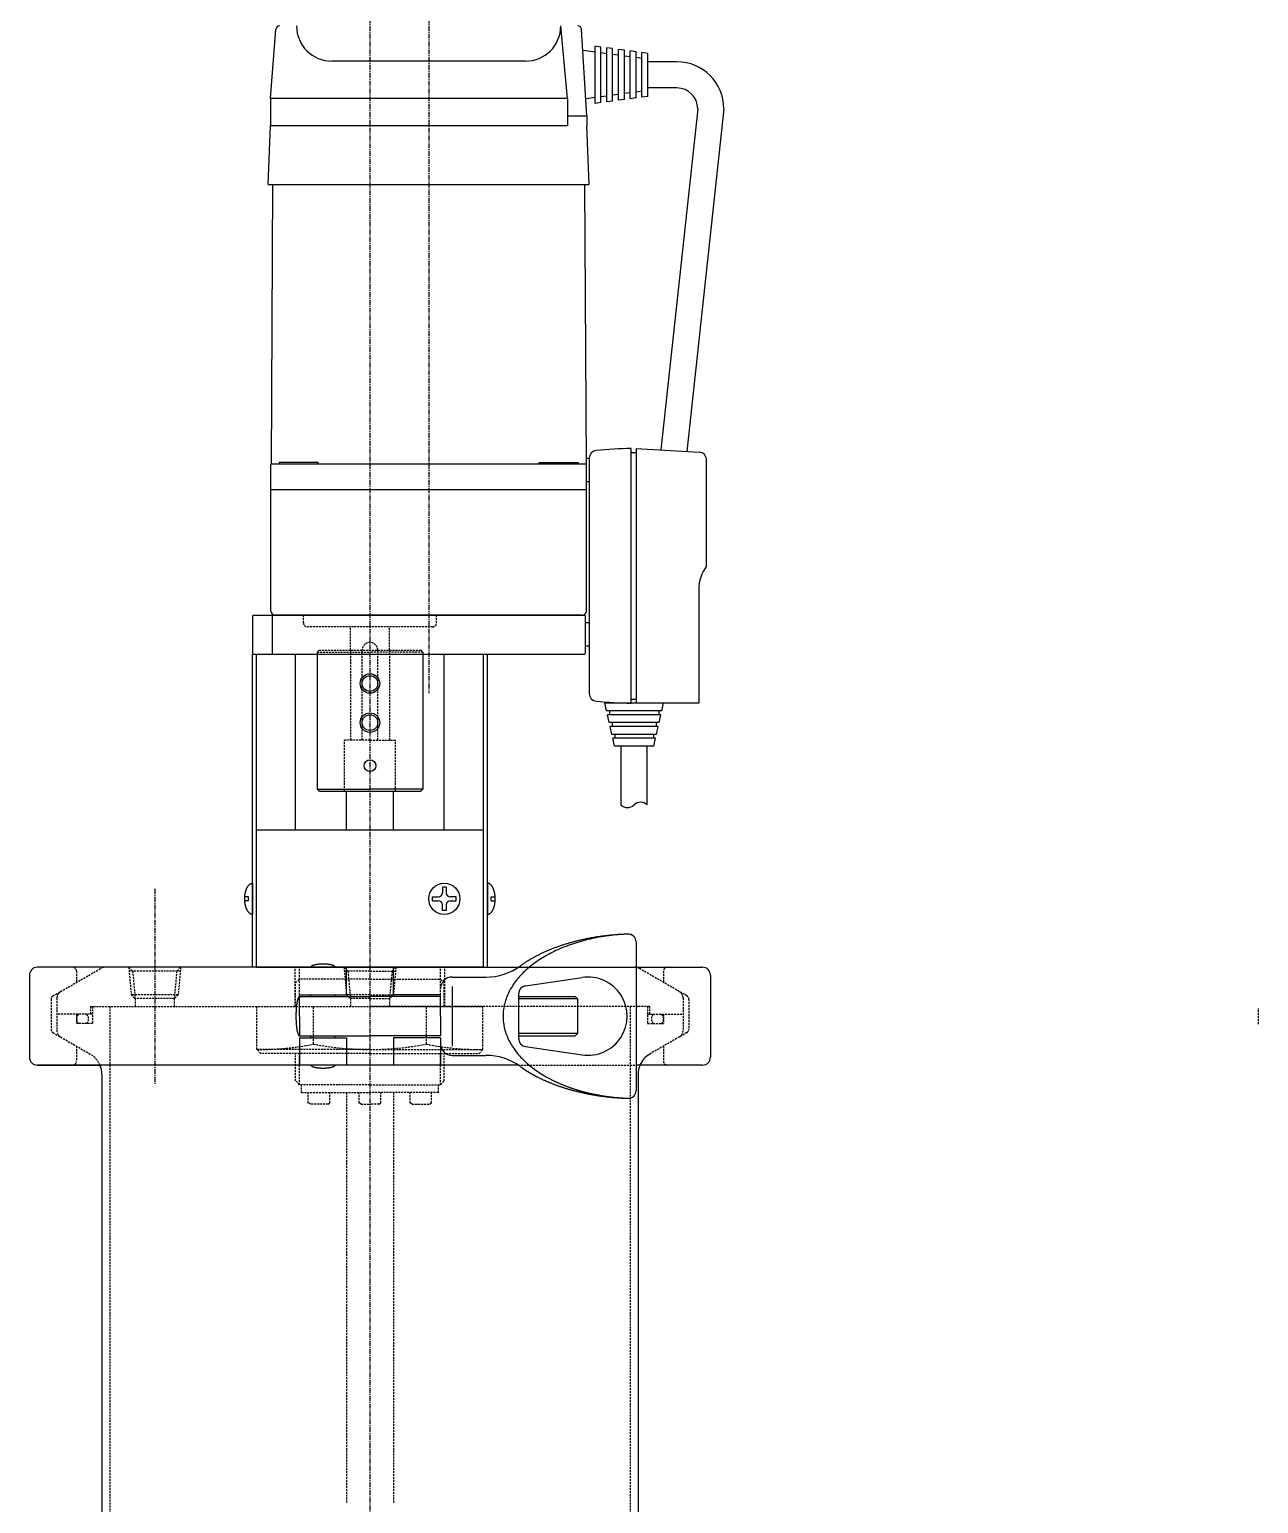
# Model space of a CAD drawing. Extents: x 249 to 1051, y 18 to 996.
# Drawn here: x 329.5 to 643.5, y 288.5 to 665.1 of the extents above; entities that cross this region are included whole.
import ezdxf

# ---------------------------------------------------------------- set-up
doc = ezdxf.new("R2010")
doc.units = 0
doc.linetypes.add('CENTER', pattern=[2, 1.25, -0.25, 0.25, -0.25])
doc.linetypes.add('DASHED', pattern=[0.75, 0.5, -0.25])
doc.layers.get('0').update_dxf_attribs({"linetype": 'CONTINUOUS'})
doc.layers.add('CENTER', color=1, linetype='CENTER')

msp = doc.modelspace()

# ---------------------------------------------------------------- linework, layer by layer
at = {"color": 7, "linetype": 'CONTINUOUS'}
for p, q in [((391.1, 647.52), (392.43, 665.09)), ((467, 647.52), (465.25, 666.02)), ((471.9, 643.02), (470.57, 665.09)), ((474, 659.32), (470.98, 659.72)), ((475.5, 660.62), (474, 660.82)), ((474, 646.22), (474, 660.82)), ((475.5, 646.42), (475.5, 660.62)), ((476.99, 658.92), (475.5, 659.12)), ((478.5, 660.22), (477, 660.42)), ((477, 646.62), (477, 660.42)), ((478.5, 646.82), (478.5, 660.22)), ((480, 647.02), (480, 660.02)), ((481.5, 659.82), (480, 660.02)), ((481.5, 647.22), (481.5, 659.82)), ((484.5, 659.42), (483, 659.62)), ((483, 647.42), (483, 659.62)), ((484.5, 647.62), (484.5, 659.42)), ((487.5, 659.02), (486, 659.22)), ((486, 647.82), (486, 659.22)), ((456.25, 657.02), (406.75, 657.02)), ((480, 658.52), (478.5, 658.72)), ((483, 658.12), (481.5, 658.32)), ((486, 657.72), (484.5, 657.92)), ((487.5, 648.02), (487.5, 659.02)), ((494.93, 656.87), (487.5, 656.87)), ((476.99, 648.11), (475.5, 647.92)), ((480, 648.52), (478.5, 648.32)), ((483, 648.92), (481.5, 648.72)), ((486, 649.32), (484.5, 649.12)), ((487.5, 648.02), (486, 647.82)), ((494.93, 650.17), (487.5, 650.17)), ((391.1, 647.52), (391.1, 640.52)), ((467, 647.52), (391.1, 647.52)), ((467, 647.52), (467, 640.52)), ((474, 647.72), (471.91, 647.44)), ((475.5, 646.42), (474, 646.22)), ((478.5, 646.82), (477, 646.62)), ((481.5, 647.22), (480, 647.02)), ((484.5, 647.62), (483, 647.42)), ((500.23, 644.87), (490.78, 557.69)), ((506.93, 644.87), (497.44, 557.32)), ((390.5, 625.52), (391.1, 640.52)), ((467, 640.52), (391.1, 640.52)), ((467, 643.02), (471.9, 643.02)), ((471.9, 643.02), (471.9, 640.52)), ((472.5, 625.52), (471.9, 640.52)), ((390.5, 625.52), (472.5, 625.52)), ((391.3, 554.02), (391.7, 625.52)), ((471.3, 625.52), (471.7, 554.02)), ((483.25, 493.02), (483.25, 558.02)), ((484.5, 558.02), (500.61, 557.13)), ((484.5, 558.02), (484.5, 493.02)), ((391.2, 516.52), (391.2, 554.02)), ((471.8, 554.02), (391.2, 554.02)), ((393.27, 554.52), (393.27, 554.02)), ((403.27, 554.52), (393.27, 554.52)), ((403.27, 554.02), (403.27, 554.52)), ((459.73, 554.02), (459.73, 554.52)), ((459.73, 554.52), (469.73, 554.52)), ((469.73, 554.52), (469.73, 554.02)), ((472.5, 555.52), (471.69, 555.52)), ((471.8, 516.52), (471.8, 554.02)), ((472.5, 555.56), (472.5, 495.48)), ((483.25, 557.03), (484.5, 557.03)), ((502.5, 528.02), (502.5, 555.13)), ((471.8, 547.52), (391.2, 547.52)), ((472.5, 549.52), (471.8, 549.52)), ((500.5, 522.02), (500.5, 493.02)), ((386.5, 515.32), (386.7, 515.52)), ((386.5, 515.32), (386.5, 505.72)), ((386.7, 515.52), (471.3, 515.52)), ((391.7, 515.52), (391.5, 515.32)), ((391.5, 515.32), (391.5, 505.72)), ((470.8, 515.52), (392.2, 515.52)), ((471.3, 515.52), (471.5, 515.32)), ((471.5, 515.32), (471.5, 505.72)), ((472.5, 513.52), (471.5, 513.52)), ((386.5, 505.72), (386.7, 505.52)), ((386.5, 505.52), (387.5, 505.52)), ((386.5, 425.52), (386.5, 505.52)), ((386.7, 505.52), (471.3, 505.52)), ((387.5, 460.52), (387.5, 505.52)), ((387.5, 505.52), (445.5, 505.52)), ((387.5, 425.52), (387.5, 505.52)), ((391.5, 505.72), (391.7, 505.52)), ((397.5, 460.52), (397.5, 505.52)), ((403, 506.02), (403, 471.02)), ((430, 506.02), (430, 471.02)), ((435.5, 460.52), (435.5, 505.52)), ((445.5, 460.52), (445.5, 505.52)), ((445.5, 425.52), (445.5, 505.52)), ((446.5, 425.52), (446.5, 505.52)), ((471.5, 505.72), (471.3, 505.52)), ((472.5, 507.52), (471.5, 507.52)), ((483.25, 494.02), (484.5, 494.02)), ((476.96, 491.02), (476.5, 493.02)), ((500.5, 493.02), (476.5, 493.02)), ((491.05, 491.02), (476.96, 491.02)), ((477.64, 488.02), (477.18, 490.02)), ((490.82, 490.02), (477.18, 490.02)), ((477.7, 491.02), (477.7, 490.02)), ((478.5, 493.02), (478.5, 493.16)), ((490.31, 491.02), (490.31, 490.02)), ((490.36, 488.02), (490.82, 490.02)), ((491.05, 491.02), (491.5, 493.02)), ((490.36, 488.02), (477.64, 488.02)), ((478.32, 485.02), (477.86, 487.02)), ((490.14, 487.02), (477.86, 487.02)), ((478.38, 488.02), (478.38, 487.02)), ((489.62, 488.02), (489.62, 487.02)), ((489.68, 485.02), (490.14, 487.02)), ((489.68, 485.02), (478.32, 485.02)), ((479, 482.02), (478.55, 484.02)), ((489.46, 484.02), (478.55, 484.02)), ((479.06, 485.02), (479.06, 484.02)), ((488.94, 485.02), (488.94, 484.02)), ((489, 482.02), (489.46, 484.02)), ((489, 482.02), (479, 482.02)), ((480.65, 467.02), (480.65, 482.02)), ((487.35, 467.02), (487.35, 482.02)), ((403, 471.02), (403.5, 470.52)), ((403, 471.02), (416.5, 471.02)), ((430, 471.02), (416.5, 471.02)), ((430, 471.02), (429.5, 470.52)), ((403.5, 470.52), (429.5, 470.52)), ((410.5, 460.52), (410.5, 470.52)), ((422.5, 460.52), (422.5, 470.52)), ((445.5, 460.52), (387.5, 460.52)), ((386.5, 447), (386.5, 439.03)), ((436, 446.02), (435, 446.02)), ((435, 446.02), (435, 444.52)), ((436, 446.02), (436, 444.52)), ((446.5, 447), (446.5, 439.03)), ((385.5, 443.52), (384.52, 443.52)), ((385.5, 442.52), (384.52, 442.52)), ((385.5, 442.52), (385.5, 443.52)), ((432.5, 442.52), (432.5, 443.52)), ((432.5, 443.52), (434, 443.52)), ((432.5, 442.52), (434, 442.52)), ((435, 440.02), (435, 441.52)), ((436, 441.52), (436, 440.02)), ((438.5, 443.52), (437, 443.52)), ((437, 442.52), (438.5, 442.52)), ((438.5, 442.52), (438.5, 443.52)), ((447.5, 443.52), (448.49, 443.52)), ((447.5, 442.52), (447.5, 443.52)), ((447.5, 442.52), (448.49, 442.52)), ((436, 440.02), (435, 440.02)), ((484.5, 431.98), (484.5, 397.52)), ((329.5, 423.52), (329.5, 402.52)), ((340.5, 425.52), (331.5, 425.52)), ((416.5, 425.52), (331.5, 425.52)), ((348.73, 425.52), (340.5, 425.52)), ((387.5, 425.52), (384.5, 425.52)), ((387.5, 425.52), (445.5, 425.52)), ((445.5, 425.52), (387.5, 425.52)), ((397.5, 425.52), (435.5, 425.52)), ((410.5, 418.52), (410.5, 425.52)), ((416.5, 425.52), (501.5, 425.52)), ((422.5, 418.52), (422.5, 425.52)), ((437.5, 423.02), (446.12, 423.02)), ((445.5, 425.52), (448.5, 425.52)), ((456.21, 420.77), (470.7, 422.9)), ((484.27, 425.52), (492.5, 425.52)), ((492.5, 425.52), (501.5, 425.52)), ((503.5, 423.52), (503.5, 402.52)), ((398.5, 418.52), (410.5, 418.52)), ((401.4, 418.52), (401.4, 418.02)), ((401.4, 418.52), (401.4, 418.27)), ((401.4, 418.52), (401.4, 418.02)), ((407.6, 418.52), (407.6, 418.02)), ((434.5, 418.52), (422.5, 418.52)), ((437.5, 420.63), (437.5, 405.4)), ((454.5, 407.24), (454.5, 418.79)), ((398.5, 418.02), (416.5, 418.02)), ((398.5, 413.02), (398.5, 418.02)), ((434.5, 418.02), (416.5, 418.02)), ((434.5, 413.02), (434.5, 418.02)), ((454.5, 418.02), (468.95, 418.02)), ((469.5, 417.47), (454.5, 417.47)), ((468.95, 418.02), (469.5, 417.47)), ((469.5, 417.47), (469.5, 408.57)), ((398.5, 413.02), (398.5, 408.02)), ((434.5, 413.02), (434.5, 408.02)), ((398.5, 408.02), (416.5, 408.02)), ((398.5, 407.52), (410.5, 407.52)), ((398.5, 407.52), (398.5, 400.52)), ((401.4, 407.52), (401.4, 408.02)), ((401.4, 407.52), (401.4, 408.02)), ((401.4, 407.52), (401.4, 407.77)), ((407.6, 407.52), (407.6, 408.02)), ((410.5, 407.52), (410.5, 400.52)), ((434.5, 408.02), (416.5, 408.02)), ((422.5, 407.52), (422.5, 400.52)), ((434.5, 407.52), (422.5, 407.52)), ((434.5, 407.52), (434.5, 400.52)), ((469.5, 408.57), (454.5, 408.57)), ((454.5, 408.02), (468.95, 408.02)), ((468.95, 408.02), (469.5, 408.57)), ((437.5, 403.02), (446.12, 403.02)), ((456.21, 405.27), (470.7, 403.14)), ((331.5, 400.52), (340.5, 400.52)), ((416.5, 400.52), (331.5, 400.52)), ((340.5, 400.52), (348, 400.52)), ((454.41, 400.52), (416.5, 400.52)), ((501.5, 400.52), (484.5, 400.52)), ((348, 398.16), (348, 231.83)), ((484.5, 397.52), (484.5, 394.05)), ((485, 398.16), (485, 231.83))]:
    msp.add_line(p, q, dxfattribs=at)
at = {"color": 3, "linetype": 'DASHED'}
for p, q in [((399.5, 513.52), (399.5, 515.52)), ((432.5, 512.52), (400.5, 512.52)), ((411.5, 506.52), (411.5, 512.52)), ((421.5, 506.52), (421.5, 512.52)), ((433.5, 513.52), (433.5, 515.52)), ((403.5, 506.52), (403, 506.02)), ((403, 506.02), (416.5, 506.02)), ((403.5, 506.52), (429.5, 506.52)), ((411.5, 506.52), (411.5, 483.52)), ((414.5, 483.52), (414.5, 506.52)), ((430, 506.02), (416.5, 506.02)), ((418.5, 483.52), (418.5, 506.52)), ((421.5, 506.52), (421.5, 483.52)), ((429.5, 506.52), (430, 506.02)), ((416.5, 483.52), (410, 483.52)), ((410, 470.52), (410, 483.52)), ((416.5, 483.52), (423, 483.52)), ((423, 470.52), (423, 483.52)), ((335.5, 418.19), (347.73, 425.25)), ((341.5, 424.52), (341.5, 421.65)), ((354.87, 425.52), (355.87, 424.52)), ((354.87, 425.52), (355.5, 418.52)), ((368.04, 424.52), (354.96, 424.52)), ((355.87, 424.52), (356.5, 417.52)), ((367.13, 424.52), (366.5, 417.52)), ((368.13, 425.52), (367.13, 424.52)), ((368.13, 425.52), (367.5, 418.52)), ((397.4, 415.52), (397.4, 425.52)), ((397.5, 421.52), (398.5, 422.52)), ((398.5, 415.52), (398.5, 425.52)), ((398.5, 418.52), (398.5, 425.52)), ((416.5, 422.52), (398.5, 422.52)), ((409.88, 425.52), (410.5, 418.52)), ((409.88, 425.52), (410.88, 424.52)), ((416.5, 424.52), (409.96, 424.52)), ((410.88, 424.52), (411.5, 417.52)), ((416.5, 424.52), (423.04, 424.52)), ((416.5, 422.52), (434.5, 422.52)), ((422.13, 424.52), (421.5, 417.52)), ((423.13, 425.52), (422.13, 424.52)), ((423.13, 425.52), (422.5, 418.52)), ((434.5, 415.52), (434.5, 425.52)), ((434.5, 418.52), (434.5, 425.52)), ((434.5, 415.52), (434.5, 425.52)), ((435.5, 421.52), (434.5, 422.52)), ((435.6, 415.52), (435.6, 425.52)), ((497.5, 418.19), (485.27, 425.25)), ((491.5, 424.52), (491.5, 421.65)), ((367.5, 418.52), (355.5, 418.52)), ((355.5, 418.52), (356.5, 417.52)), ((367.5, 418.52), (366.5, 417.52)), ((397.5, 415.52), (397.5, 421.52)), ((416.5, 418.52), (410.5, 418.52)), ((410.5, 418.52), (411.5, 417.52)), ((416.5, 418.52), (422.5, 418.52)), ((422.5, 418.52), (421.5, 417.52)), ((435.5, 415.52), (435.5, 421.52)), ((335, 417.32), (335, 409.71)), ((336.5, 417.61), (336.5, 409.42)), ((345.1, 415.52), (345.1, 413.52)), ((345.1, 415.52), (416.5, 415.52)), ((345.6, 415.52), (345.6, 411.12)), ((350, 415.52), (350, 203.32)), ((366.5, 417.52), (356.5, 417.52)), ((356.5, 417.52), (356.5, 415.52)), ((366.5, 417.52), (366.5, 415.52)), ((387.63, 404.52), (387.63, 415.52)), ((402.07, 405.89), (402.07, 415.52)), ((411.5, 417.52), (411.5, 415.52)), ((416.5, 417.52), (411.5, 417.52)), ((416.5, 417.52), (421.5, 417.52)), ((416.5, 415.52), (445.37, 415.52)), ((487.9, 415.52), (416.5, 415.52)), ((421.5, 417.52), (421.5, 415.52)), ((430.93, 405.89), (430.93, 415.52)), ((445.37, 404.52), (445.37, 415.52)), ((483, 415.52), (483, 203.32)), ((487.4, 415.52), (487.4, 411.12)), ((487.9, 415.52), (487.9, 413.52)), ((496.5, 417.61), (496.5, 409.42)), ((498, 417.32), (498, 409.71)), ((643.53, 411.02), (643.53, 415.02)), ((643.53, 411.02), (643.53, 415.02)), ((345.6, 413.52), (336.5, 413.52)), ((341.5, 413.52), (341.5, 411.12)), ((345.6, 411.12), (341.5, 411.12)), ((487.4, 413.52), (496.5, 413.52)), ((487.4, 411.12), (491.5, 411.12)), ((491.5, 413.52), (491.5, 411.12)), ((335.5, 408.84), (345, 403.36)), ((497.5, 408.84), (488, 403.36)), ((341.5, 405.38), (341.5, 401.52)), ((416.5, 404.52), (387.63, 404.52)), ((388.63, 403.52), (387.63, 404.52)), ((416.5, 403.52), (388.63, 403.52)), ((397.5, 396.52), (397.5, 403.52)), ((398.5, 395.52), (398.5, 403.52)), ((416.5, 404.52), (445.37, 404.52)), ((416.5, 403.52), (444.37, 403.52)), ((434.5, 395.52), (434.5, 403.52)), ((435.5, 396.52), (435.5, 403.52)), ((444.37, 403.52), (445.37, 404.52)), ((491.5, 405.38), (491.5, 401.52)), ((454.41, 400.52), (484.5, 400.52)), ((398.5, 395.52), (397.5, 396.52)), ((398.5, 395.52), (397.5, 396.52)), ((416.5, 395.52), (398.5, 395.52)), ((399, 393.52), (399, 395.52)), ((416.5, 395.52), (434.5, 395.52)), ((434, 393.52), (434, 395.52)), ((434.5, 395.52), (435.5, 396.52)), ((434.5, 395.52), (435.5, 396.52)), ((399, 393.52), (416.5, 393.52)), ((400.75, 390.82), (400.75, 393.52)), ((406.25, 390.82), (406.25, 393.52)), ((410.5, 393.52), (410.5, 288.52)), ((413.75, 390.82), (413.75, 393.52)), ((434, 393.52), (416.5, 393.52)), ((419.25, 390.82), (419.25, 393.52)), ((422.5, 393.52), (422.5, 288.52)), ((426.75, 390.82), (426.75, 393.52)), ((432.25, 390.82), (432.25, 393.52)), ((401.27, 390.52), (400.75, 390.82)), ((405.73, 390.52), (401.27, 390.52)), ((405.73, 390.52), (406.25, 390.82)), ((414.27, 390.52), (413.75, 390.82)), ((414.27, 390.52), (416.5, 390.52)), ((418.73, 390.52), (416.5, 390.52)), ((418.73, 390.52), (419.25, 390.82)), ((427.27, 390.52), (426.75, 390.82)), ((427.27, 390.52), (431.73, 390.52)), ((431.73, 390.52), (432.25, 390.82))]:
    msp.add_line(p, q, dxfattribs=at)
at = {"color": 7, "linetype": 'CONTINUOUS'}
for points in [[(386.5, 439.03, 0), (386.45, 439.03, 0), (386.4, 439.04, 0), (386.35, 439.04, 0), (386.31, 439.05, 0), (386.26, 439.06, 0), (386.21, 439.08, 0), (386.16, 439.09, 0), (386.11, 439.11, 0), (386.06, 439.13, 0), (386.01, 439.15, 0), (385.97, 439.18, 0), (385.92, 439.2, 0), (385.87, 439.23, 0), (385.83, 439.27, 0), (385.78, 439.3, 0), (385.74, 439.34, 0), (385.69, 439.37, 0), (385.65, 439.42, 0), (385.6, 439.46, 0), (385.56, 439.5, 0), (385.51, 439.55, 0), (385.47, 439.6, 0), (385.43, 439.65, 0), (385.39, 439.7, 0), (385.35, 439.76, 0), (385.31, 439.82, 0), (385.27, 439.88, 0), (385.23, 439.94, 0), (385.19, 440, 0), (385.16, 440.06, 0), (385.12, 440.13, 0), (385.09, 440.2, 0), (385.05, 440.27, 0), (385.02, 440.34, 0), (384.99, 440.41, 0), (384.95, 440.49, 0), (384.92, 440.57, 0), (384.89, 440.64, 0), (384.87, 440.72, 0), (384.84, 440.8, 0), (384.81, 440.88, 0), (384.79, 440.97, 0), (384.76, 441.05, 0), (384.74, 441.14, 0), (384.71, 441.23, 0), (384.69, 441.31, 0), (384.67, 441.4, 0), (384.65, 441.49, 0), (384.63, 441.58, 0), (384.62, 441.67, 0), (384.6, 441.77, 0), (384.59, 441.86, 0), (384.57, 441.95, 0), (384.56, 442.05, 0), (384.55, 442.14, 0), (384.54, 442.24, 0), (384.53, 442.33, 0), (384.52, 442.43, 0), (384.52, 442.53, 0), (384.51, 442.63, 0), (384.51, 442.72, 0), (384.5, 442.82, 0), (384.5, 442.92, 0), (384.5, 443.02, 0), (384.5, 443.11, 0), (384.5, 443.21, 0), (384.51, 443.31, 0), (384.51, 443.41, 0), (384.52, 443.5, 0), (384.52, 443.6, 0), (384.53, 443.7, 0), (384.54, 443.79, 0), (384.55, 443.89, 0), (384.56, 443.98, 0), (384.57, 444.08, 0), (384.59, 444.17, 0), (384.6, 444.27, 0), (384.62, 444.36, 0), (384.63, 444.45, 0), (384.65, 444.54, 0), (384.67, 444.63, 0), (384.69, 444.72, 0), (384.71, 444.81, 0), (384.74, 444.89, 0), (384.76, 444.98, 0), (384.79, 445.06, 0), (384.81, 445.15, 0), (384.84, 445.23, 0), (384.87, 445.31, 0), (384.89, 445.39, 0), (384.92, 445.47, 0), (384.95, 445.54, 0), (384.99, 445.62, 0), (385.02, 445.69, 0), (385.05, 445.76, 0), (385.09, 445.83, 0), (385.12, 445.9, 0), (385.16, 445.97, 0), (385.19, 446.03, 0), (385.23, 446.1, 0), (385.27, 446.16, 0), (385.31, 446.22, 0), (385.35, 446.27, 0), (385.39, 446.33, 0), (385.43, 446.38, 0), (385.47, 446.43, 0), (385.51, 446.48, 0), (385.56, 446.53, 0), (385.6, 446.57, 0), (385.65, 446.62, 0), (385.69, 446.66, 0), (385.74, 446.7, 0), (385.78, 446.73, 0), (385.83, 446.77, 0), (385.87, 446.8, 0), (385.92, 446.83, 0), (385.97, 446.86, 0), (386.01, 446.88, 0), (386.06, 446.9, 0), (386.11, 446.92, 0), (386.16, 446.94, 0), (386.21, 446.96, 0), (386.26, 446.97, 0), (386.31, 446.98, 0), (386.35, 446.99, 0), (386.4, 446.99, 0), (386.45, 447, 0), (386.5, 447, 0)], [(446.5, 439.03, 0), (446.55, 439.03, 0), (446.6, 439.04, 0), (446.65, 439.04, 0), (446.7, 439.05, 0), (446.75, 439.06, 0), (446.79, 439.08, 0), (446.84, 439.09, 0), (446.89, 439.11, 0), (446.94, 439.13, 0), (446.99, 439.15, 0), (447.03, 439.18, 0), (447.08, 439.2, 0), (447.13, 439.23, 0), (447.18, 439.27, 0), (447.22, 439.3, 0), (447.27, 439.34, 0), (447.31, 439.37, 0), (447.36, 439.42, 0), (447.4, 439.46, 0), (447.44, 439.5, 0), (447.49, 439.55, 0), (447.53, 439.6, 0), (447.57, 439.65, 0), (447.61, 439.7, 0), (447.65, 439.76, 0), (447.69, 439.82, 0), (447.73, 439.88, 0), (447.77, 439.94, 0), (447.81, 440, 0), (447.84, 440.06, 0), (447.88, 440.13, 0), (447.92, 440.2, 0), (447.95, 440.27, 0), (447.98, 440.34, 0), (448.01, 440.41, 0), (448.05, 440.49, 0), (448.08, 440.57, 0), (448.11, 440.64, 0), (448.14, 440.72, 0), (448.16, 440.8, 0), (448.19, 440.88, 0), (448.22, 440.97, 0), (448.24, 441.05, 0), (448.26, 441.14, 0), (448.29, 441.23, 0), (448.31, 441.31, 0), (448.33, 441.4, 0), (448.35, 441.49, 0), (448.37, 441.58, 0), (448.38, 441.67, 0), (448.4, 441.77, 0), (448.42, 441.86, 0), (448.43, 441.95, 0), (448.44, 442.05, 0), (448.45, 442.14, 0), (448.46, 442.24, 0), (448.47, 442.33, 0), (448.48, 442.43, 0), (448.49, 442.53, 0), (448.49, 442.63, 0), (448.5, 442.72, 0), (448.5, 442.82, 0), (448.5, 442.92, 0), (448.5, 443.02, 0), (448.5, 443.11, 0), (448.5, 443.21, 0), (448.5, 443.31, 0), (448.49, 443.41, 0), (448.49, 443.5, 0), (448.48, 443.6, 0), (448.47, 443.7, 0), (448.46, 443.79, 0), (448.45, 443.89, 0), (448.44, 443.98, 0), (448.43, 444.08, 0), (448.42, 444.17, 0), (448.4, 444.27, 0), (448.38, 444.36, 0), (448.37, 444.45, 0), (448.35, 444.54, 0), (448.33, 444.63, 0), (448.31, 444.72, 0), (448.29, 444.81, 0), (448.26, 444.89, 0), (448.24, 444.98, 0), (448.22, 445.06, 0), (448.19, 445.15, 0), (448.16, 445.23, 0), (448.14, 445.31, 0), (448.11, 445.39, 0), (448.08, 445.47, 0), (448.05, 445.54, 0), (448.01, 445.62, 0), (447.98, 445.69, 0), (447.95, 445.76, 0), (447.92, 445.83, 0), (447.88, 445.9, 0), (447.84, 445.97, 0), (447.81, 446.03, 0), (447.77, 446.1, 0), (447.73, 446.16, 0), (447.69, 446.22, 0), (447.65, 446.27, 0), (447.61, 446.33, 0), (447.57, 446.38, 0), (447.53, 446.43, 0), (447.49, 446.48, 0), (447.44, 446.53, 0), (447.4, 446.57, 0), (447.36, 446.62, 0), (447.31, 446.66, 0), (447.27, 446.7, 0), (447.22, 446.73, 0), (447.18, 446.77, 0), (447.13, 446.8, 0), (447.08, 446.83, 0), (447.03, 446.86, 0), (446.99, 446.88, 0), (446.94, 446.9, 0), (446.89, 446.92, 0), (446.84, 446.94, 0), (446.79, 446.96, 0), (446.75, 446.97, 0), (446.7, 446.98, 0), (446.65, 446.99, 0), (446.6, 446.99, 0), (446.55, 447, 0), (446.5, 447, 0)], [(482.43, 433.98, 0), (481.81, 433.95, 0), (481.19, 433.92, 0), (480.57, 433.88, 0), (479.95, 433.83, 0), (479.34, 433.77, 0), (478.72, 433.71, 0), (478.11, 433.64, 0), (477.5, 433.57, 0), (476.89, 433.48, 0), (476.29, 433.39, 0), (475.69, 433.3, 0), (475.09, 433.2, 0), (474.49, 433.09, 0), (473.9, 432.97, 0), (473.31, 432.85, 0), (472.73, 432.72, 0), (472.15, 432.58, 0), (471.57, 432.44, 0), (471, 432.29, 0), (470.43, 432.13, 0), (469.87, 431.97, 0), (469.31, 431.8, 0), (468.75, 431.63, 0), (468.21, 431.45, 0), (467.66, 431.26, 0), (467.13, 431.07, 0), (466.59, 430.87, 0), (466.07, 430.66, 0), (465.55, 430.45, 0), (465.04, 430.24, 0), (464.53, 430.01, 0), (464.03, 429.78, 0), (463.54, 429.55, 0), (463.05, 429.31, 0), (462.57, 429.07, 0), (462.1, 428.82, 0), (461.64, 428.56, 0), (461.18, 428.3, 0), (460.73, 428.03, 0), (460.29, 427.76, 0), (459.86, 427.49, 0), (459.44, 427.21, 0), (459.02, 426.92, 0), (458.61, 426.63, 0), (458.21, 426.34, 0), (457.82, 426.04, 0), (457.44, 425.73, 0), (457.07, 425.43, 0), (456.71, 425.11, 0), (456.36, 424.8, 0), (456.01, 424.48, 0), (455.68, 424.16, 0), (455.35, 423.83, 0), (455.04, 423.5, 0), (454.73, 423.16, 0), (454.44, 422.82, 0), (454.15, 422.48, 0), (453.88, 422.14, 0), (453.61, 421.79, 0), (453.36, 421.44, 0), (453.11, 421.09, 0), (452.88, 420.73, 0), (452.66, 420.38, 0), (452.44, 420.01, 0), (452.24, 419.65, 0), (452.05, 419.29, 0), (451.87, 418.92, 0), (451.7, 418.55, 0), (451.54, 418.18, 0), (451.4, 417.8, 0), (451.26, 417.43, 0), (451.13, 417.05, 0), (451.02, 416.68, 0), (450.92, 416.3, 0), (450.83, 415.92, 0), (450.75, 415.54, 0), (450.68, 415.16, 0), (450.62, 414.77, 0), (450.57, 414.39, 0), (450.54, 414.01, 0), (450.51, 413.62, 0), (450.5, 413.24, 0), (450.5, 412.86, 0), (450.51, 412.47, 0), (450.53, 412.09, 0), (450.57, 411.71, 0), (450.61, 411.32, 0), (450.67, 410.94, 0), (450.73, 410.56, 0), (450.81, 410.18, 0), (450.9, 409.8, 0), (451, 409.42, 0), (451.11, 409.04, 0), (451.24, 408.67, 0), (451.37, 408.29, 0), (451.52, 407.92, 0), (451.68, 407.55, 0), (451.84, 407.18, 0), (452.02, 406.81, 0), (452.21, 406.44, 0), (452.41, 406.08, 0), (452.62, 405.72, 0), (452.84, 405.36, 0), (453.07, 405, 0), (453.32, 404.65, 0), (453.57, 404.3, 0), (453.83, 403.95, 0), (454.11, 403.61, 0), (454.39, 403.26, 0), (454.68, 402.93, 0), (454.99, 402.59, 0), (455.3, 402.26, 0), (455.62, 401.93, 0), (455.96, 401.61, 0), (456.3, 401.29, 0), (456.65, 400.97, 0), (457.01, 400.66, 0), (457.38, 400.35, 0), (457.76, 400.05, 0), (458.15, 399.75, 0), (458.55, 399.45, 0), (458.95, 399.16, 0), (459.37, 398.87, 0), (459.79, 398.59, 0), (460.22, 398.32, 0), (460.66, 398.05, 0), (461.11, 397.78, 0), (461.56, 397.52, 0)], [(482.44, 433.99, 0), (482.19, 433.98, 0), (481.94, 433.97, 0), (481.69, 433.96, 0), (481.44, 433.95, 0), (481.19, 433.93, 0), (480.94, 433.92, 0), (480.69, 433.91, 0), (480.44, 433.89, 0), (480.19, 433.88, 0), (479.94, 433.86, 0), (479.7, 433.84, 0), (479.45, 433.82, 0), (479.2, 433.8, 0), (478.95, 433.78, 0), (478.7, 433.76, 0), (478.46, 433.74, 0), (478.21, 433.72, 0), (477.96, 433.69, 0), (477.72, 433.67, 0), (477.47, 433.64, 0), (477.23, 433.62, 0), (476.98, 433.59, 0), (476.74, 433.56, 0), (476.49, 433.53, 0), (476.25, 433.5, 0), (476, 433.47, 0), (475.76, 433.43, 0), (475.52, 433.4, 0), (475.27, 433.37, 0), (475.03, 433.33, 0), (474.79, 433.3, 0), (474.55, 433.26, 0), (474.31, 433.22, 0), (474.06, 433.18, 0), (473.82, 433.14, 0), (473.58, 433.1, 0), (473.35, 433.06, 0), (473.11, 433.02, 0), (472.87, 432.98, 0), (472.63, 432.93, 0), (472.39, 432.89, 0), (472.16, 432.84, 0), (471.92, 432.79, 0), (471.69, 432.75, 0), (471.45, 432.7, 0), (471.22, 432.65, 0), (470.98, 432.6, 0), (470.75, 432.55, 0), (470.52, 432.49, 0), (470.29, 432.44, 0), (470.05, 432.39, 0), (469.82, 432.33, 0), (469.59, 432.28, 0), (469.36, 432.22, 0), (469.13, 432.16, 0), (468.91, 432.11, 0), (468.68, 432.05, 0), (468.45, 431.99, 0), (468.23, 431.93, 0), (468, 431.86, 0), (467.78, 431.8, 0), (467.55, 431.74, 0), (467.33, 431.67, 0), (467.11, 431.61, 0), (466.89, 431.54, 0), (466.67, 431.48, 0), (466.45, 431.41, 0), (466.23, 431.34, 0), (466.01, 431.27, 0), (465.79, 431.2, 0), (465.58, 431.13, 0), (465.36, 431.06, 0), (465.15, 430.99, 0), (464.93, 430.91, 0), (464.72, 430.84, 0), (464.51, 430.77, 0), (464.3, 430.69, 0), (464.09, 430.61, 0), (463.88, 430.54, 0), (463.67, 430.46, 0), (463.46, 430.38, 0), (463.25, 430.3, 0), (463.05, 430.22, 0), (462.84, 430.14, 0), (462.64, 430.06, 0), (462.44, 429.98, 0), (462.24, 429.89, 0), (462.04, 429.81, 0), (461.84, 429.72, 0), (461.64, 429.64, 0), (461.44, 429.55, 0), (461.24, 429.46, 0), (461.05, 429.38, 0), (460.85, 429.29, 0), (460.66, 429.2, 0), (460.47, 429.11, 0), (460.28, 429.02, 0), (460.08, 428.93, 0), (459.9, 428.83, 0), (459.71, 428.74, 0), (459.52, 428.65, 0), (459.33, 428.55, 0), (459.15, 428.46, 0), (458.97, 428.36, 0), (458.79, 428.27, 0), (458.6, 428.17, 0), (458.42, 428.07, 0), (458.25, 427.97, 0), (458.07, 427.88, 0), (457.89, 427.77, 0), (457.71, 427.67, 0), (457.54, 427.57, 0), (457.37, 427.47, 0), (457.2, 427.37, 0), (457.02, 427.27, 0), (456.86, 427.16, 0), (456.69, 427.06, 0), (456.52, 426.95, 0), (456.36, 426.85, 0), (456.19, 426.74, 0), (456.03, 426.64, 0), (455.87, 426.53, 0), (455.71, 426.42, 0), (455.55, 426.31, 0), (455.39, 426.2, 0), (455.23, 426.09, 0), (455.08, 425.98, 0), (454.92, 425.87, 0)], [(407.6, 425.52, 0), (407.6, 425.54, 0), (407.6, 425.56, 0), (407.59, 425.58, 0), (407.59, 425.6, 0), (407.58, 425.62, 0), (407.57, 425.64, 0), (407.55, 425.66, 0), (407.54, 425.68, 0), (407.53, 425.7, 0), (407.51, 425.72, 0), (407.49, 425.74, 0), (407.47, 425.75, 0), (407.44, 425.77, 0), (407.42, 425.79, 0), (407.39, 425.81, 0), (407.36, 425.83, 0), (407.33, 425.85, 0), (407.3, 425.87, 0), (407.27, 425.89, 0), (407.24, 425.9, 0), (407.2, 425.92, 0), (407.16, 425.94, 0), (407.12, 425.96, 0), (407.08, 425.97, 0), (407.04, 425.99, 0), (406.99, 426.01, 0), (406.94, 426.02, 0), (406.9, 426.04, 0), (406.85, 426.05, 0), (406.8, 426.07, 0), (406.75, 426.08, 0), (406.69, 426.1, 0), (406.64, 426.11, 0), (406.58, 426.13, 0), (406.53, 426.14, 0), (406.47, 426.15, 0), (406.41, 426.17, 0), (406.35, 426.18, 0), (406.29, 426.19, 0), (406.22, 426.2, 0), (406.16, 426.21, 0), (406.1, 426.22, 0), (406.03, 426.23, 0), (405.96, 426.24, 0), (405.89, 426.25, 0), (405.83, 426.26, 0), (405.76, 426.27, 0), (405.69, 426.28, 0), (405.62, 426.28, 0), (405.55, 426.29, 0), (405.47, 426.3, 0), (405.4, 426.3, 0), (405.33, 426.31, 0), (405.25, 426.31, 0), (405.18, 426.32, 0), (405.11, 426.32, 0), (405.03, 426.33, 0), (404.96, 426.33, 0), (404.88, 426.33, 0), (404.8, 426.33, 0), (404.73, 426.34, 0), (404.65, 426.34, 0), (404.58, 426.34, 0), (404.5, 426.34, 0), (404.42, 426.34, 0), (404.35, 426.34, 0), (404.27, 426.34, 0), (404.2, 426.33, 0), (404.12, 426.33, 0), (404.05, 426.33, 0), (403.97, 426.33, 0), (403.9, 426.32, 0), (403.82, 426.32, 0), (403.75, 426.31, 0), (403.67, 426.31, 0), (403.6, 426.3, 0), (403.53, 426.3, 0), (403.46, 426.29, 0), (403.38, 426.28, 0), (403.31, 426.28, 0), (403.24, 426.27, 0), (403.18, 426.26, 0), (403.11, 426.25, 0), (403.04, 426.24, 0), (402.97, 426.23, 0), (402.91, 426.22, 0), (402.84, 426.21, 0), (402.78, 426.2, 0), (402.72, 426.19, 0), (402.65, 426.18, 0), (402.59, 426.17, 0), (402.53, 426.15, 0), (402.48, 426.14, 0), (402.42, 426.13, 0), (402.36, 426.11, 0), (402.31, 426.1, 0), (402.26, 426.08, 0), (402.2, 426.07, 0), (402.15, 426.05, 0), (402.11, 426.04, 0), (402.06, 426.02, 0), (402.01, 426.01, 0), (401.97, 425.99, 0), (401.92, 425.97, 0), (401.88, 425.96, 0), (401.84, 425.94, 0), (401.8, 425.92, 0), (401.77, 425.9, 0), (401.73, 425.89, 0), (401.7, 425.87, 0), (401.67, 425.85, 0), (401.64, 425.83, 0), (401.61, 425.81, 0), (401.58, 425.79, 0), (401.56, 425.77, 0), (401.53, 425.75, 0), (401.51, 425.74, 0), (401.49, 425.72, 0), (401.48, 425.7, 0), (401.46, 425.68, 0), (401.45, 425.66, 0), (401.43, 425.64, 0), (401.42, 425.62, 0), (401.42, 425.6, 0), (401.41, 425.58, 0), (401.4, 425.56, 0), (401.4, 425.54, 0), (401.4, 425.52, 0)], [(398.5, 418.02, 0), (398.48, 418.01, 0), (398.46, 418.01, 0), (398.43, 418, 0), (398.41, 417.99, 0), (398.39, 417.98, 0), (398.37, 417.96, 0), (398.34, 417.94, 0), (398.32, 417.92, 0), (398.3, 417.89, 0), (398.28, 417.87, 0), (398.25, 417.83, 0), (398.23, 417.8, 0), (398.21, 417.76, 0), (398.19, 417.72, 0), (398.17, 417.68, 0), (398.15, 417.64, 0), (398.13, 417.59, 0), (398.11, 417.54, 0), (398.09, 417.48, 0), (398.07, 417.43, 0), (398.05, 417.37, 0), (398.03, 417.3, 0), (398.01, 417.24, 0), (397.99, 417.17, 0), (397.97, 417.1, 0), (397.95, 417.03, 0), (397.93, 416.96, 0), (397.92, 416.88, 0), (397.9, 416.8, 0), (397.88, 416.72, 0), (397.87, 416.64, 0), (397.85, 416.55, 0), (397.83, 416.46, 0), (397.82, 416.37, 0), (397.8, 416.28, 0), (397.79, 416.19, 0), (397.77, 416.09, 0), (397.76, 416, 0), (397.75, 415.9, 0), (397.73, 415.79, 0), (397.72, 415.69, 0), (397.71, 415.59, 0), (397.7, 415.48, 0), (397.69, 415.37, 0), (397.68, 415.26, 0), (397.67, 415.15, 0), (397.66, 415.04, 0), (397.65, 414.93, 0), (397.64, 414.82, 0), (397.63, 414.7, 0), (397.62, 414.58, 0), (397.62, 414.47, 0), (397.61, 414.35, 0), (397.61, 414.23, 0), (397.6, 414.11, 0), (397.6, 413.99, 0), (397.59, 413.87, 0), (397.59, 413.75, 0), (397.59, 413.63, 0), (397.58, 413.51, 0), (397.58, 413.38, 0), (397.58, 413.26, 0), (397.58, 413.14, 0), (397.58, 413.02, 0), (397.58, 412.89, 0), (397.58, 412.77, 0), (397.58, 412.65, 0), (397.58, 412.53, 0), (397.59, 412.4, 0), (397.59, 412.28, 0), (397.59, 412.16, 0), (397.6, 412.04, 0), (397.6, 411.92, 0), (397.61, 411.8, 0), (397.61, 411.68, 0), (397.62, 411.56, 0), (397.62, 411.45, 0), (397.63, 411.33, 0), (397.64, 411.22, 0), (397.65, 411.1, 0), (397.66, 410.99, 0), (397.67, 410.88, 0), (397.68, 410.77, 0), (397.69, 410.66, 0), (397.7, 410.55, 0), (397.71, 410.45, 0), (397.72, 410.34, 0), (397.73, 410.24, 0), (397.75, 410.14, 0), (397.76, 410.04, 0), (397.77, 409.94, 0), (397.79, 409.85, 0), (397.8, 409.75, 0), (397.82, 409.66, 0), (397.83, 409.57, 0), (397.85, 409.48, 0), (397.87, 409.39, 0), (397.88, 409.31, 0), (397.9, 409.23, 0), (397.92, 409.15, 0), (397.93, 409.07, 0), (397.95, 409, 0), (397.97, 408.93, 0), (397.99, 408.86, 0), (398.01, 408.79, 0), (398.03, 408.73, 0), (398.05, 408.67, 0), (398.07, 408.61, 0), (398.09, 408.55, 0), (398.11, 408.5, 0), (398.13, 408.44, 0), (398.15, 408.4, 0), (398.17, 408.35, 0), (398.19, 408.31, 0), (398.21, 408.27, 0), (398.23, 408.23, 0), (398.25, 408.2, 0), (398.28, 408.17, 0), (398.3, 408.14, 0), (398.32, 408.11, 0), (398.34, 408.09, 0), (398.37, 408.07, 0), (398.39, 408.05, 0), (398.41, 408.04, 0), (398.43, 408.03, 0), (398.46, 408.02, 0), (398.48, 408.02, 0), (398.5, 408.02, 0)], [(407.6, 400.52, 0), (407.6, 400.5, 0), (407.6, 400.48, 0), (407.59, 400.46, 0), (407.59, 400.44, 0), (407.58, 400.42, 0), (407.57, 400.4, 0), (407.55, 400.38, 0), (407.54, 400.36, 0), (407.53, 400.34, 0), (407.51, 400.32, 0), (407.49, 400.3, 0), (407.47, 400.28, 0), (407.44, 400.26, 0), (407.42, 400.24, 0), (407.39, 400.22, 0), (407.36, 400.2, 0), (407.33, 400.18, 0), (407.3, 400.17, 0), (407.27, 400.15, 0), (407.24, 400.13, 0), (407.2, 400.11, 0), (407.16, 400.09, 0), (407.12, 400.08, 0), (407.08, 400.06, 0), (407.04, 400.04, 0), (406.99, 400.03, 0), (406.94, 400.01, 0), (406.9, 400, 0), (406.85, 399.98, 0), (406.8, 399.96, 0), (406.75, 399.95, 0), (406.69, 399.94, 0), (406.64, 399.92, 0), (406.58, 399.91, 0), (406.53, 399.89, 0), (406.47, 399.88, 0), (406.41, 399.87, 0), (406.35, 399.86, 0), (406.29, 399.84, 0), (406.22, 399.83, 0), (406.16, 399.82, 0), (406.1, 399.81, 0), (406.03, 399.8, 0), (405.96, 399.79, 0), (405.89, 399.78, 0), (405.83, 399.77, 0), (405.76, 399.76, 0), (405.69, 399.76, 0), (405.62, 399.75, 0), (405.55, 399.74, 0), (405.47, 399.74, 0), (405.4, 399.73, 0), (405.33, 399.72, 0), (405.25, 399.72, 0), (405.18, 399.71, 0), (405.11, 399.71, 0), (405.03, 399.71, 0), (404.96, 399.7, 0), (404.88, 399.7, 0), (404.8, 399.7, 0), (404.73, 399.7, 0), (404.65, 399.69, 0), (404.58, 399.69, 0), (404.5, 399.69, 0), (404.42, 399.69, 0), (404.35, 399.69, 0), (404.27, 399.7, 0), (404.2, 399.7, 0), (404.12, 399.7, 0), (404.05, 399.7, 0), (403.97, 399.71, 0), (403.9, 399.71, 0), (403.82, 399.71, 0), (403.75, 399.72, 0), (403.67, 399.72, 0), (403.6, 399.73, 0), (403.53, 399.74, 0), (403.46, 399.74, 0), (403.38, 399.75, 0), (403.31, 399.76, 0), (403.24, 399.76, 0), (403.18, 399.77, 0), (403.11, 399.78, 0), (403.04, 399.79, 0), (402.97, 399.8, 0), (402.91, 399.81, 0), (402.84, 399.82, 0), (402.78, 399.83, 0), (402.72, 399.84, 0), (402.65, 399.86, 0), (402.59, 399.87, 0), (402.53, 399.88, 0), (402.48, 399.89, 0), (402.42, 399.91, 0), (402.36, 399.92, 0), (402.31, 399.94, 0), (402.26, 399.95, 0), (402.2, 399.96, 0), (402.15, 399.98, 0), (402.11, 400, 0), (402.06, 400.01, 0), (402.01, 400.03, 0), (401.97, 400.04, 0), (401.92, 400.06, 0), (401.88, 400.08, 0), (401.84, 400.09, 0), (401.8, 400.11, 0), (401.77, 400.13, 0), (401.73, 400.15, 0), (401.7, 400.17, 0), (401.67, 400.18, 0), (401.64, 400.2, 0), (401.61, 400.22, 0), (401.58, 400.24, 0), (401.56, 400.26, 0), (401.53, 400.28, 0), (401.51, 400.3, 0), (401.49, 400.32, 0), (401.48, 400.34, 0), (401.46, 400.36, 0), (401.45, 400.38, 0), (401.43, 400.4, 0), (401.42, 400.42, 0), (401.42, 400.44, 0), (401.41, 400.46, 0), (401.4, 400.48, 0), (401.4, 400.5, 0), (401.4, 400.52, 0)], [(454.92, 400.16, 0), (454.95, 400.14, 0), (454.99, 400.12, 0), (455.01, 400.09, 0), (455.05, 400.07, 0), (455.08, 400.05, 0), (455.11, 400.03, 0), (455.14, 400, 0), (455.17, 399.98, 0), (455.2, 399.96, 0), (455.23, 399.94, 0), (455.26, 399.92, 0), (455.3, 399.89, 0), (455.33, 399.87, 0), (455.36, 399.85, 0), (455.39, 399.83, 0), (455.42, 399.81, 0), (455.45, 399.79, 0), (455.48, 399.76, 0), (455.51, 399.74, 0), (455.55, 399.72, 0), (455.58, 399.7, 0), (455.61, 399.68, 0), (455.64, 399.65, 0), (455.67, 399.63, 0), (455.71, 399.61, 0), (455.74, 399.59, 0), (455.77, 399.57, 0), (455.8, 399.55, 0), (455.83, 399.52, 0), (455.87, 399.5, 0), (455.9, 399.48, 0), (455.93, 399.46, 0), (455.96, 399.44, 0), (456, 399.42, 0), (456.03, 399.4, 0), (456.06, 399.38, 0), (456.09, 399.35, 0), (456.13, 399.33, 0), (456.16, 399.31, 0), (456.19, 399.29, 0), (456.22, 399.27, 0), (456.26, 399.25, 0), (456.29, 399.23, 0), (456.32, 399.2, 0), (456.36, 399.18, 0), (456.39, 399.16, 0), (456.42, 399.14, 0), (456.45, 399.12, 0), (456.49, 399.1, 0), (456.52, 399.08, 0), (456.55, 399.06, 0), (456.59, 399.04, 0), (456.62, 399.01, 0), (456.65, 398.99, 0), (456.69, 398.97, 0), (456.72, 398.95, 0), (456.75, 398.93, 0), (456.79, 398.91, 0), (456.82, 398.89, 0), (456.86, 398.87, 0), (456.89, 398.85, 0), (456.92, 398.83, 0), (456.96, 398.81, 0), (456.99, 398.79, 0), (457.03, 398.76, 0), (457.06, 398.75, 0), (457.09, 398.72, 0), (457.13, 398.7, 0), (457.16, 398.68, 0), (457.2, 398.66, 0), (457.23, 398.64, 0), (457.26, 398.62, 0), (457.3, 398.6, 0), (457.33, 398.58, 0), (457.37, 398.56, 0), (457.4, 398.54, 0), (457.44, 398.52, 0), (457.47, 398.5, 0), (457.51, 398.48, 0), (457.54, 398.46, 0), (457.58, 398.44, 0), (457.61, 398.42, 0), (457.65, 398.4, 0), (457.68, 398.38, 0), (457.71, 398.36, 0), (457.75, 398.34, 0), (457.79, 398.32, 0), (457.82, 398.3, 0), (457.86, 398.28, 0), (457.89, 398.26, 0), (457.93, 398.24, 0), (457.96, 398.22, 0), (458, 398.2, 0), (458.03, 398.18, 0), (458.07, 398.16, 0), (458.1, 398.14, 0), (458.14, 398.12, 0), (458.17, 398.1, 0), (458.21, 398.08, 0), (458.25, 398.06, 0), (458.28, 398.04, 0), (458.32, 398.02, 0), (458.35, 398, 0), (458.39, 397.98, 0), (458.42, 397.96, 0), (458.46, 397.94, 0), (458.5, 397.92, 0), (458.53, 397.9, 0), (458.57, 397.88, 0), (458.6, 397.86, 0), (458.64, 397.84, 0), (458.68, 397.82, 0), (458.71, 397.8, 0), (458.75, 397.79, 0), (458.79, 397.76, 0), (458.82, 397.75, 0), (458.86, 397.73, 0), (458.89, 397.71, 0), (458.93, 397.69, 0), (458.97, 397.67, 0), (459, 397.65, 0), (459.04, 397.63, 0), (459.08, 397.61, 0), (459.11, 397.59, 0), (459.15, 397.57, 0), (459.19, 397.56, 0), (459.23, 397.54, 0), (459.26, 397.52, 0)], [(459.26, 397.52, 0), (459.41, 397.44, 0), (459.56, 397.37, 0), (459.71, 397.29, 0), (459.86, 397.22, 0), (460.01, 397.14, 0), (460.16, 397.07, 0), (460.31, 397, 0), (460.47, 396.92, 0), (460.62, 396.85, 0), (460.78, 396.78, 0), (460.93, 396.71, 0), (461.09, 396.64, 0), (461.24, 396.57, 0), (461.4, 396.5, 0), (461.56, 396.43, 0), (461.72, 396.36, 0), (461.88, 396.29, 0), (462.04, 396.23, 0), (462.2, 396.16, 0), (462.36, 396.09, 0), (462.52, 396.02, 0), (462.68, 395.96, 0), (462.84, 395.89, 0), (463.01, 395.83, 0), (463.17, 395.76, 0), (463.34, 395.7, 0), (463.5, 395.64, 0), (463.67, 395.57, 0), (463.84, 395.51, 0), (464, 395.45, 0), (464.17, 395.39, 0), (464.34, 395.33, 0), (464.51, 395.27, 0), (464.68, 395.21, 0), (464.85, 395.15, 0), (465.02, 395.09, 0), (465.19, 395.03, 0), (465.36, 394.97, 0), (465.54, 394.92, 0), (465.71, 394.86, 0), (465.88, 394.8, 0), (466.05, 394.75, 0), (466.23, 394.69, 0), (466.4, 394.64, 0), (466.58, 394.58, 0), (466.76, 394.53, 0), (466.93, 394.48, 0), (467.11, 394.42, 0), (467.29, 394.37, 0), (467.47, 394.32, 0), (467.64, 394.27, 0), (467.82, 394.22, 0), (468, 394.17, 0), (468.18, 394.12, 0), (468.36, 394.07, 0), (468.54, 394.02, 0), (468.73, 393.98, 0), (468.91, 393.93, 0), (469.09, 393.88, 0), (469.27, 393.83, 0), (469.46, 393.79, 0), (469.64, 393.75, 0), (469.82, 393.7, 0), (470.01, 393.66, 0), (470.19, 393.61, 0), (470.38, 393.57, 0), (470.56, 393.53, 0), (470.75, 393.49, 0), (470.94, 393.45, 0), (471.12, 393.4, 0), (471.31, 393.37, 0), (471.5, 393.33, 0), (471.69, 393.29, 0), (471.87, 393.25, 0), (472.06, 393.21, 0), (472.25, 393.17, 0), (472.44, 393.14, 0), (472.63, 393.1, 0), (472.82, 393.07, 0), (473.01, 393.03, 0), (473.2, 393, 0), (473.39, 392.96, 0), (473.58, 392.93, 0), (473.78, 392.9, 0), (473.97, 392.87, 0), (474.16, 392.83, 0), (474.35, 392.8, 0), (474.55, 392.77, 0), (474.74, 392.74, 0), (474.93, 392.71, 0), (475.13, 392.69, 0), (475.32, 392.66, 0), (475.52, 392.63, 0), (475.71, 392.61, 0), (475.9, 392.58, 0), (476.1, 392.55, 0), (476.3, 392.53, 0), (476.49, 392.5, 0), (476.69, 392.48, 0), (476.88, 392.46, 0), (477.08, 392.43, 0), (477.28, 392.41, 0), (477.47, 392.39, 0), (477.67, 392.37, 0), (477.87, 392.35, 0), (478.06, 392.33, 0), (478.26, 392.31, 0), (478.46, 392.29, 0), (478.66, 392.27, 0), (478.85, 392.26, 0), (479.05, 392.24, 0), (479.25, 392.22, 0), (479.45, 392.21, 0), (479.65, 392.19, 0), (479.85, 392.18, 0), (480.05, 392.17, 0), (480.24, 392.15, 0), (480.44, 392.14, 0), (480.64, 392.13, 0), (480.84, 392.12, 0), (481.04, 392.11, 0), (481.24, 392.1, 0), (481.44, 392.09, 0), (481.64, 392.08, 0), (481.84, 392.07, 0), (482.04, 392.06, 0), (482.24, 392.06, 0), (482.44, 392.05, 0)], [(461.56, 397.52, 0), (461.69, 397.44, 0), (461.83, 397.37, 0), (461.96, 397.29, 0), (462.1, 397.22, 0), (462.23, 397.15, 0), (462.37, 397.07, 0), (462.51, 397, 0), (462.65, 396.93, 0), (462.79, 396.86, 0), (462.92, 396.79, 0), (463.06, 396.72, 0), (463.2, 396.65, 0), (463.35, 396.58, 0), (463.49, 396.51, 0), (463.63, 396.44, 0), (463.77, 396.37, 0), (463.92, 396.3, 0), (464.06, 396.24, 0), (464.2, 396.17, 0), (464.35, 396.1, 0), (464.5, 396.04, 0), (464.64, 395.97, 0), (464.79, 395.91, 0), (464.94, 395.84, 0), (465.08, 395.78, 0), (465.23, 395.71, 0), (465.38, 395.65, 0), (465.53, 395.59, 0), (465.68, 395.53, 0), (465.83, 395.47, 0), (465.98, 395.4, 0), (466.13, 395.34, 0), (466.29, 395.28, 0), (466.44, 395.23, 0), (466.59, 395.17, 0), (466.75, 395.11, 0), (466.9, 395.05, 0), (467.05, 394.99, 0), (467.21, 394.94, 0), (467.37, 394.88, 0), (467.52, 394.82, 0), (467.68, 394.77, 0), (467.83, 394.71, 0), (467.99, 394.66, 0), (468.15, 394.6, 0), (468.31, 394.55, 0), (468.47, 394.5, 0), (468.63, 394.45, 0), (468.79, 394.39, 0), (468.95, 394.34, 0), (469.11, 394.29, 0), (469.27, 394.24, 0), (469.43, 394.19, 0), (469.59, 394.14, 0), (469.75, 394.09, 0), (469.92, 394.05, 0), (470.08, 394, 0), (470.24, 393.95, 0), (470.41, 393.9, 0), (470.57, 393.86, 0), (470.74, 393.81, 0), (470.9, 393.77, 0), (471.07, 393.73, 0), (471.23, 393.68, 0), (471.4, 393.64, 0), (471.57, 393.6, 0), (471.74, 393.55, 0), (471.9, 393.51, 0), (472.07, 393.47, 0), (472.24, 393.43, 0), (472.41, 393.39, 0), (472.58, 393.35, 0), (472.75, 393.31, 0), (472.92, 393.27, 0), (473.08, 393.24, 0), (473.25, 393.2, 0), (473.43, 393.16, 0), (473.6, 393.13, 0), (473.77, 393.09, 0), (473.94, 393.06, 0), (474.11, 393.02, 0), (474.28, 392.99, 0), (474.45, 392.95, 0), (474.63, 392.92, 0), (474.8, 392.89, 0), (474.97, 392.86, 0), (475.15, 392.83, 0), (475.32, 392.8, 0), (475.49, 392.77, 0), (475.67, 392.74, 0), (475.84, 392.71, 0), (476.02, 392.68, 0), (476.19, 392.65, 0), (476.37, 392.63, 0), (476.54, 392.6, 0), (476.72, 392.57, 0), (476.89, 392.55, 0), (477.07, 392.52, 0), (477.25, 392.5, 0), (477.42, 392.48, 0), (477.6, 392.45, 0), (477.78, 392.43, 0), (477.95, 392.41, 0), (478.13, 392.39, 0), (478.31, 392.37, 0), (478.49, 392.35, 0), (478.66, 392.33, 0), (478.84, 392.31, 0), (479.02, 392.29, 0), (479.2, 392.27, 0), (479.38, 392.26, 0), (479.55, 392.24, 0), (479.73, 392.22, 0), (479.91, 392.21, 0), (480.09, 392.19, 0), (480.27, 392.18, 0), (480.45, 392.17, 0), (480.63, 392.15, 0), (480.81, 392.14, 0), (480.99, 392.13, 0), (481.17, 392.12, 0), (481.35, 392.11, 0), (481.52, 392.1, 0), (481.7, 392.09, 0), (481.88, 392.08, 0), (482.06, 392.07, 0), (482.24, 392.06, 0), (482.43, 392.06, 0)]]:
    msp.add_polyline3d(points, dxfattribs=at)
for centre, radius in [((416.5, 498.02), 2.5), ((416.5, 498.02), 2), ((416.5, 488.02), 2.5), ((416.5, 488.02), 2), ((416.5, 477.02), 1.5), ((435.5, 443.02), 3.98)]:
    msp.add_circle(centre, radius, dxfattribs=at)
for centre, radius, start, end in [((393.43, 665.02), 1, 90, 175.6724), ((406.75, 666.02), 9, 180, 270), ((456.25, 666.02), 9, 270, 0), ((469.57, 665.02), 1, 4.3276, 90), ((494.93, 644.87), 12, 0, 90), ((494.93, 644.87), 5.3, 0, 90), ((474.5, 555.56), 2, 95.8701, 180), ((483.5, 468.03), 90, 90.1588, 95.8701), ((500.5, 555.13), 2, 0, 86.8202), ((510.5, 522.02), 10, 143.1301, 180), ((392.2, 516.52), 1, 180, 270), ((470.8, 516.52), 1, 270, 0), ((474.5, 495.48), 2, 180, 264.1299), ((483.5, 583.02), 90, 264.1299, 269.8412), ((482.3, 468.74), 2.41, 225.6997, 314.3003), ((485.67, 465.29), 2.41, 45.6997, 134.3003), ((434, 444.52), 1, 270, 0), ((437, 444.52), 1, 180, 270), ((434, 441.52), 1, 0, 90), ((437, 441.52), 1, 90, 180), ((482.5, 431.98), 2, 0, 92.1633), ((482.5, 431.99), 2, 0, 91.7752), ((446.12, 438.02), 15, 270, 305.9449), ((331.5, 423.52), 2, 90, 180), ((437.5, 420.02), 3, 90, 180), ((472.2, 413.02), 9.99, 261.3329, 98.6671), ((501.5, 423.52), 2, 0, 90), ((456.5, 418.79), 2, 98.3544, 180), ((456.5, 407.24), 2, 180, 261.6456), ((437.5, 406.02), 3, 180, 270), ((446.12, 388.02), 15, 54.0551, 90), ((491, 398.16), 6, 120, 156.9041), ((331.5, 402.52), 2, 180, 270), ((342, 398.16), 6, 0, 23.0959), ((491, 398.16), 6, 156.9041, 180), ((501.5, 402.52), 2, 270, 0), ((482.5, 394.05), 2, 267.8367, 360), ((482.5, 394.05), 2, 268.2248, 360)]:
    msp.add_arc(centre, radius, start, end, dxfattribs=at)
at = {"color": 3, "linetype": 'DASHED'}
for centre, radius, start, end in [((400.5, 513.52), 1, 180, 270), ((432.5, 513.52), 1, 270, 0), ((416.5, 506.52), 2, 0, 180), ((340.5, 424.52), 1, 0, 90), ((348.73, 423.52), 2, 90, 120), ((484.27, 423.52), 2, 60, 90), ((492.5, 424.52), 1, 90, 180), ((336, 417.32), 1, 120, 180), ((338.5, 417.61), 2, 120, 180), ((494.5, 417.61), 2, 0, 60), ((497, 417.32), 1, 0, 60), ((343.05, 412.32), 1.55, 129.268, 230.732), ((343.05, 412.32), 1.55, 309.268, 50.732), ((489.95, 412.32), 1.55, 129.268, 230.732), ((489.95, 412.32), 1.55, 309.268, 50.732), ((336, 409.71), 1, 180, 240), ((338.5, 409.42), 2, 180, 240), ((494.5, 409.42), 2, 300, 0), ((497, 409.71), 1, 300, 0), ((342, 398.16), 6, 23.0959, 60), ((388.59, 471), 66.49, 269.1784, 281.6972), ((416.5, 481.02), 76.5, 259.1244, 270), ((416.5, 481.02), 76.5, 270, 280.8756), ((444.41, 471), 66.49, 258.3028, 270.8216), ((340.5, 401.52), 1, 270, 0), ((492.5, 401.52), 1, 180, 270)]:
    msp.add_arc(centre, radius, start, end, dxfattribs=at)
at = {"layer": 'CENTER', "color": 1, "linetype": 'CENTER'}
for p, q in [((416.5, 692.02), (416.5, 70.52)), ((431.5, 692.02), (431.5, 495.52)), ((361.5, 445.52), (361.5, 395.52))]:
    msp.add_line(p, q, dxfattribs=at)

doc.saveas('drawing.dxf')
